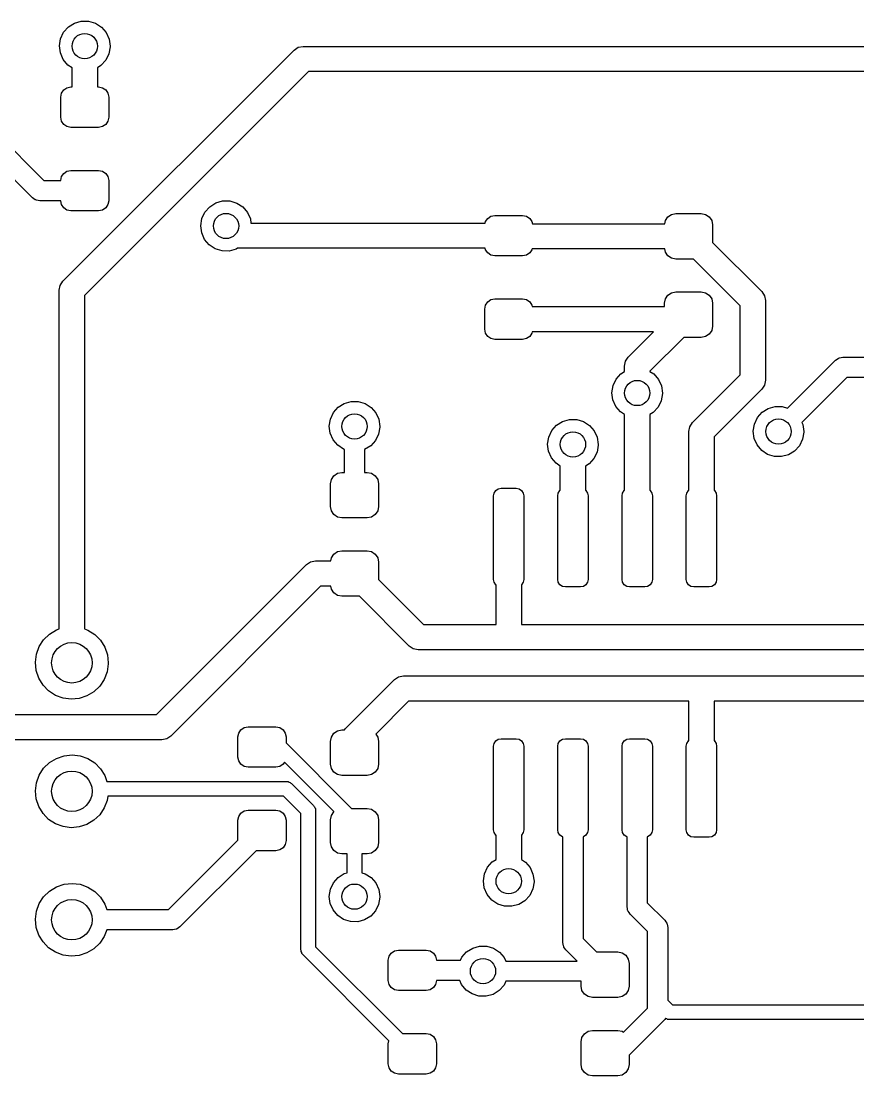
# Model space of a CAD drawing. Extents: x 124.2 to 180.7, y -122.1 to -74.6.
# Drawn here: x 143.4 to 159.94, y -121.83 to -100.98 of the extents above; entities that cross this region are included whole.
import ezdxf

# ---------------------------------------------------------------- set-up
doc = ezdxf.new("R2010")
doc.units = 0
doc.layers.add('BLACK', color=7, linetype='CONTINUOUS')

msp = doc.modelspace()

# ---------------------------------------------------------------- linework, layer by layer
at = {"layer": 'BLACK', "linetype": 'CONTINUOUS'}
for p, q in [((144.235, -101.198), (144.329, -101.092)), ((144.329, -101.092), (144.449, -101.017)), ((144.449, -101.017), (144.585, -100.978)), ((144.585, -100.978), (144.727, -100.978)), ((144.727, -100.978), (144.863, -101.019)), ((144.863, -101.019), (144.982, -101.096)), ((144.982, -101.096), (145.074, -101.204)), ((144.153, -101.467), (144.175, -101.327)), ((144.175, -101.327), (144.235, -101.198)), ((145.074, -101.204), (145.133, -101.333)), ((145.133, -101.333), (145.153, -101.473)), ((144.171, -101.607), (144.153, -101.467)), ((144.222, -106.122), (148.794, -101.55)), ((145.153, -101.485), (145.129, -101.625)), ((145.153, -101.473), (145.153, -101.485)), ((148.794, -101.55), (148.875, -101.496)), ((148.794, -101.55), (148.794, -101.55)), ((148.875, -101.496), (148.971, -101.477)), ((148.971, -101.477), (170.64, -101.477)), ((144.229, -101.737), (144.171, -101.607)), ((144.32, -101.846), (144.229, -101.737)), ((145.068, -101.753), (144.972, -101.858)), ((145.129, -101.625), (145.068, -101.753)), ((144.403, -101.901), (144.32, -101.846)), ((144.403, -102.28), (144.403, -101.901)), ((144.972, -101.858), (144.903, -101.9)), ((144.903, -101.9), (144.903, -102.28)), ((149.075, -101.977), (144.649, -106.403)), ((170.638, -101.977), (149.075, -101.977)), ((144.193, -102.403), (144.237, -102.339)), ((144.237, -102.339), (144.301, -102.295)), ((144.301, -102.295), (144.378, -102.28)), ((144.378, -102.28), (144.403, -102.28)), ((144.903, -102.28), (144.928, -102.28)), ((144.928, -102.28), (145.005, -102.295)), ((145.005, -102.295), (145.069, -102.339)), ((145.069, -102.339), (145.113, -102.403)), ((144.178, -102.48), (144.193, -102.403)), ((144.178, -102.88), (144.178, -102.48)), ((145.113, -102.403), (145.128, -102.48)), ((145.128, -102.48), (145.128, -102.88)), ((142.588, -102.872), (143.846, -104.13)), ((144.193, -102.957), (144.178, -102.88)), ((144.237, -103.021), (144.193, -102.957)), ((145.113, -102.957), (145.069, -103.021)), ((145.128, -102.88), (145.113, -102.957)), ((143.622, -104.471), (142.23, -103.08)), ((144.301, -103.065), (144.237, -103.021)), ((144.378, -103.08), (144.301, -103.065)), ((144.928, -103.08), (144.378, -103.08)), ((145.005, -103.065), (144.928, -103.08)), ((145.069, -103.021), (145.005, -103.065)), ((144.178, -104.13), (144.193, -104.053)), ((144.193, -104.053), (144.237, -103.989)), ((144.237, -103.989), (144.301, -103.945)), ((144.301, -103.945), (144.378, -103.93)), ((144.378, -103.93), (144.928, -103.93)), ((144.928, -103.93), (145.005, -103.945)), ((145.005, -103.945), (145.069, -103.989)), ((145.069, -103.989), (145.113, -104.053)), ((145.113, -104.053), (145.128, -104.13)), ((143.846, -104.13), (144.178, -104.13)), ((145.128, -104.13), (145.128, -104.53)), ((143.65, -104.489), (143.622, -104.471)), ((143.676, -104.51), (143.65, -104.489)), ((143.687, -104.513), (143.676, -104.51)), ((143.697, -104.519), (143.687, -104.513)), ((143.73, -104.523), (143.697, -104.519)), ((143.763, -104.53), (143.73, -104.523)), ((144.178, -104.53), (143.763, -104.53)), ((144.193, -104.607), (144.178, -104.53)), ((144.237, -104.671), (144.193, -104.607)), ((144.301, -104.715), (144.237, -104.671)), ((145.069, -104.671), (145.005, -104.715)), ((145.113, -104.607), (145.069, -104.671)), ((145.128, -104.53), (145.113, -104.607)), ((147.029, -104.754), (147.123, -104.648)), ((147.123, -104.648), (147.243, -104.573)), ((147.243, -104.573), (147.379, -104.534)), ((147.379, -104.534), (147.521, -104.534)), ((147.521, -104.534), (147.657, -104.575)), ((147.657, -104.575), (147.776, -104.652)), ((147.776, -104.652), (147.868, -104.76)), ((144.378, -104.73), (144.301, -104.715)), ((144.928, -104.73), (144.378, -104.73)), ((145.005, -104.715), (144.928, -104.73)), ((146.947, -105.023), (146.969, -104.883)), ((146.969, -104.883), (147.029, -104.754)), ((147.868, -104.76), (147.927, -104.889)), ((147.927, -104.889), (147.939, -104.97)), ((152.575, -104.943), (152.619, -104.879)), ((152.619, -104.879), (152.683, -104.835)), ((152.683, -104.835), (152.76, -104.82)), ((152.76, -104.82), (153.31, -104.82)), ((153.31, -104.82), (153.387, -104.835)), ((153.387, -104.835), (153.451, -104.879)), ((153.451, -104.879), (153.495, -104.943)), ((156.133, -104.921), (156.182, -104.848)), ((156.182, -104.848), (156.255, -104.8)), ((156.255, -104.8), (156.341, -104.782)), ((156.341, -104.782), (156.841, -104.782)), ((156.841, -104.782), (156.927, -104.8)), ((156.927, -104.8), (157, -104.848)), ((157, -104.848), (157.049, -104.921)), ((146.965, -105.163), (146.947, -105.023)), ((147.939, -104.97), (152.57, -104.97)), ((152.57, -104.97), (152.575, -104.943)), ((153.495, -104.943), (153.503, -104.983)), ((153.503, -104.983), (156.121, -104.983)), ((156.121, -104.983), (156.133, -104.921)), ((157.049, -104.921), (157.066, -105.007)), ((157.066, -105.007), (157.066, -105.354)), ((147.023, -105.293), (146.965, -105.163)), ((147.114, -105.402), (147.023, -105.293)), ((147.232, -105.48), (147.114, -105.402)), ((147.367, -105.523), (147.232, -105.48)), ((147.646, -105.488), (147.509, -105.525)), ((147.675, -105.47), (147.646, -105.488)), ((152.57, -105.47), (147.675, -105.47)), ((152.575, -105.497), (152.57, -105.47)), ((152.619, -105.561), (152.575, -105.497)), ((153.495, -105.497), (153.451, -105.561)), ((153.498, -105.483), (153.495, -105.497)), ((156.121, -105.483), (153.498, -105.483)), ((156.133, -105.544), (156.121, -105.483)), ((157.066, -105.354), (158.038, -106.326)), ((147.509, -105.525), (147.367, -105.523)), ((152.683, -105.605), (152.619, -105.561)), ((152.76, -105.62), (152.683, -105.605)), ((153.31, -105.62), (152.76, -105.62)), ((153.387, -105.605), (153.31, -105.62)), ((153.451, -105.561), (153.387, -105.605)), ((156.182, -105.617), (156.133, -105.544)), ((156.255, -105.665), (156.182, -105.617)), ((156.341, -105.682), (156.255, -105.665)), ((156.687, -105.682), (156.341, -105.682)), ((157.611, -106.606), (156.687, -105.682)), ((144.168, -106.203), (144.222, -106.122)), ((144.149, -106.299), (144.168, -106.203)), ((144.149, -112.994), (144.149, -106.299)), ((156.182, -106.398), (156.255, -106.35)), ((156.255, -106.35), (156.341, -106.332)), ((156.341, -106.332), (156.841, -106.332)), ((156.841, -106.332), (156.927, -106.35)), ((156.927, -106.35), (157, -106.398)), ((158.038, -106.326), (158.092, -106.407)), ((144.649, -106.403), (144.649, -112.994)), ((152.575, -106.593), (152.619, -106.529)), ((152.619, -106.529), (152.683, -106.485)), ((152.683, -106.485), (152.76, -106.47)), ((152.76, -106.47), (153.31, -106.47)), ((153.31, -106.47), (153.387, -106.485)), ((153.387, -106.485), (153.451, -106.529)), ((153.451, -106.529), (153.495, -106.593)), ((156.116, -106.557), (156.133, -106.471)), ((156.116, -106.62), (156.116, -106.557)), ((156.133, -106.471), (156.182, -106.398)), ((157, -106.398), (157.049, -106.471)), ((157.049, -106.471), (157.066, -106.557)), ((157.066, -106.557), (157.066, -107.007)), ((158.092, -106.407), (158.111, -106.502)), ((158.111, -106.502), (158.111, -108.077)), ((152.56, -106.67), (152.575, -106.593)), ((152.56, -107.07), (152.56, -106.67)), ((153.495, -106.593), (153.5, -106.62)), ((153.5, -106.62), (156.116, -106.62)), ((157.611, -107.973), (157.611, -106.606)), ((152.575, -107.147), (152.56, -107.07)), ((152.619, -107.211), (152.575, -107.147)), ((153.495, -107.147), (153.451, -107.211)), ((153.5, -107.12), (153.495, -107.147)), ((155.9, -107.12), (153.5, -107.12)), ((155.398, -107.622), (155.9, -107.12)), ((157, -107.167), (156.927, -107.215)), ((157.049, -107.094), (157, -107.167)), ((157.066, -107.007), (157.049, -107.094)), ((152.683, -107.255), (152.619, -107.211)), ((152.76, -107.27), (152.683, -107.255)), ((153.31, -107.27), (152.76, -107.27)), ((153.387, -107.255), (153.31, -107.27)), ((153.451, -107.211), (153.387, -107.255)), ((156.495, -107.233), (155.825, -107.902)), ((156.841, -107.233), (156.495, -107.233)), ((156.927, -107.215), (156.841, -107.233)), ((155.325, -107.798), (155.344, -107.703)), ((155.325, -107.904), (155.325, -107.798)), ((155.344, -107.703), (155.398, -107.622)), ((158.549, -108.63), (159.498, -107.681)), ((159.498, -107.681), (159.526, -107.664)), ((159.526, -107.664), (159.552, -107.643)), ((159.552, -107.643), (159.563, -107.64)), ((159.563, -107.64), (159.573, -107.634)), ((159.573, -107.634), (159.606, -107.63)), ((159.606, -107.63), (159.639, -107.623)), ((159.639, -107.623), (163.451, -107.623)), ((155.157, -108.056), (155.251, -107.95)), ((155.251, -107.95), (155.325, -107.904)), ((155.825, -107.902), (155.825, -107.903)), ((155.825, -107.903), (155.904, -107.954)), ((155.904, -107.954), (155.996, -108.062)), ((156.668, -108.916), (157.611, -107.973)), ((159.722, -108.023), (158.831, -108.914)), ((163.368, -108.023), (159.722, -108.023)), ((155.075, -108.325), (155.097, -108.185)), ((155.097, -108.185), (155.157, -108.056)), ((155.996, -108.062), (156.055, -108.191)), ((156.055, -108.191), (156.075, -108.331)), ((158.092, -108.173), (158.038, -108.254)), ((158.111, -108.077), (158.092, -108.173)), ((155.093, -108.465), (155.075, -108.325)), ((156.075, -108.343), (156.051, -108.483)), ((156.075, -108.331), (156.075, -108.343)), ((158.038, -108.254), (157.095, -109.197)), ((149.569, -108.717), (149.663, -108.611)), ((149.663, -108.611), (149.783, -108.535)), ((149.783, -108.535), (149.919, -108.496)), ((149.919, -108.496), (150.061, -108.497)), ((150.061, -108.497), (150.197, -108.538)), ((150.197, -108.538), (150.316, -108.615)), ((150.316, -108.615), (150.408, -108.722)), ((155.151, -108.595), (155.093, -108.465)), ((155.242, -108.704), (155.151, -108.595)), ((155.99, -108.611), (155.894, -108.716)), ((156.051, -108.483), (155.99, -108.611)), ((158.045, -108.712), (158.165, -108.637)), ((158.165, -108.637), (158.301, -108.598)), ((158.301, -108.598), (158.443, -108.598)), ((158.443, -108.598), (158.549, -108.63)), ((149.487, -108.985), (149.509, -108.845)), ((149.509, -108.845), (149.569, -108.717)), ((150.408, -108.722), (150.467, -108.851)), ((150.467, -108.851), (150.487, -108.991)), ((154.101, -108.891), (154.237, -108.852)), ((154.237, -108.852), (154.379, -108.852)), ((154.379, -108.852), (154.515, -108.893)), ((155.325, -108.759), (155.242, -108.704)), ((155.325, -110.255), (155.325, -108.759)), ((155.894, -108.716), (155.825, -108.758)), ((155.825, -108.758), (155.825, -110.255)), ((157.891, -108.947), (157.951, -108.818)), ((157.951, -108.818), (158.045, -108.712)), ((149.505, -109.126), (149.487, -108.985)), ((150.487, -109.004), (150.463, -109.143)), ((150.487, -108.991), (150.487, -109.004)), ((153.887, -109.072), (153.981, -108.966)), ((153.981, -108.966), (154.101, -108.891)), ((154.515, -108.893), (154.634, -108.97)), ((154.634, -108.97), (154.726, -109.078)), ((156.595, -109.093), (156.614, -108.997)), ((156.614, -108.997), (156.668, -108.916)), ((157.869, -109.087), (157.891, -108.947)), ((158.831, -108.914), (158.849, -108.953)), ((158.849, -108.953), (158.869, -109.093)), ((149.563, -109.256), (149.505, -109.126)), ((149.654, -109.364), (149.563, -109.256)), ((150.402, -109.271), (150.306, -109.376)), ((150.463, -109.143), (150.402, -109.271)), ((153.805, -109.341), (153.827, -109.201)), ((153.827, -109.201), (153.887, -109.072)), ((154.726, -109.078), (154.785, -109.207)), ((154.785, -109.207), (154.805, -109.347)), ((156.595, -110.255), (156.595, -109.093)), ((157.095, -109.197), (157.095, -110.255)), ((157.887, -109.227), (157.869, -109.087)), ((157.945, -109.357), (157.887, -109.227)), ((158.845, -109.245), (158.784, -109.373)), ((158.869, -109.105), (158.845, -109.245)), ((158.869, -109.093), (158.869, -109.105)), ((149.772, -109.443), (149.654, -109.364)), ((149.787, -109.447), (149.772, -109.443)), ((149.787, -109.9), (149.787, -109.447)), ((150.306, -109.376), (150.187, -109.449)), ((150.187, -109.449), (150.187, -109.9)), ((153.823, -109.481), (153.805, -109.341)), ((153.881, -109.611), (153.823, -109.481)), ((154.805, -109.359), (154.781, -109.499)), ((154.805, -109.347), (154.805, -109.359)), ((158.036, -109.466), (157.945, -109.357)), ((158.154, -109.544), (158.036, -109.466)), ((158.688, -109.478), (158.568, -109.552)), ((158.784, -109.373), (158.688, -109.478)), ((153.972, -109.72), (153.881, -109.611)), ((154.72, -109.627), (154.624, -109.732)), ((154.781, -109.499), (154.72, -109.627)), ((158.289, -109.587), (158.154, -109.544)), ((158.431, -109.589), (158.289, -109.587)), ((158.568, -109.552), (158.431, -109.589)), ((149.651, -109.917), (149.737, -109.9)), ((149.737, -109.9), (149.787, -109.9)), ((150.187, -109.9), (150.237, -109.9)), ((150.237, -109.9), (150.323, -109.917)), ((154.055, -109.775), (153.972, -109.72)), ((154.055, -110.255), (154.055, -109.775)), ((154.624, -109.732), (154.555, -109.774)), ((154.555, -109.774), (154.555, -110.255)), ((149.512, -110.125), (149.529, -110.039)), ((149.529, -110.039), (149.578, -109.966)), ((149.578, -109.966), (149.651, -109.917)), ((150.323, -109.917), (150.396, -109.966)), ((150.396, -109.966), (150.445, -110.039)), ((150.445, -110.039), (150.462, -110.125)), ((149.512, -110.575), (149.512, -110.125)), ((150.462, -110.125), (150.462, -110.575)), ((152.735, -110.365), (152.746, -110.308)), ((152.746, -110.308), (152.779, -110.259)), ((152.779, -110.259), (152.828, -110.226)), ((152.828, -110.226), (152.885, -110.215)), ((152.885, -110.215), (153.185, -110.215)), ((153.185, -110.215), (153.242, -110.226)), ((153.242, -110.226), (153.291, -110.259)), ((153.291, -110.259), (153.324, -110.308)), ((153.324, -110.308), (153.335, -110.365)), ((154.005, -110.365), (154.016, -110.308)), ((154.016, -110.308), (154.049, -110.259)), ((154.049, -110.259), (154.055, -110.255)), ((154.555, -110.255), (154.561, -110.259)), ((154.561, -110.259), (154.594, -110.308)), ((154.594, -110.308), (154.605, -110.365)), ((155.275, -110.365), (155.286, -110.308)), ((155.286, -110.308), (155.319, -110.259)), ((155.319, -110.259), (155.325, -110.255)), ((155.825, -110.255), (155.831, -110.259)), ((155.831, -110.259), (155.864, -110.308)), ((155.864, -110.308), (155.875, -110.365)), ((156.545, -110.365), (156.556, -110.308)), ((156.556, -110.308), (156.589, -110.259)), ((156.589, -110.259), (156.595, -110.255)), ((157.095, -110.255), (157.101, -110.259)), ((157.101, -110.259), (157.134, -110.308)), ((157.134, -110.308), (157.145, -110.365)), ((152.735, -112.015), (152.735, -110.365)), ((153.335, -110.365), (153.335, -112.015)), ((154.005, -112.015), (154.005, -110.365)), ((154.605, -110.365), (154.605, -112.015)), ((155.275, -112.015), (155.275, -110.365)), ((155.875, -110.365), (155.875, -112.015)), ((156.545, -112.015), (156.545, -110.365)), ((157.145, -110.365), (157.145, -112.015)), ((149.529, -110.661), (149.512, -110.575)), ((149.578, -110.734), (149.529, -110.661)), ((149.651, -110.783), (149.578, -110.734)), ((150.396, -110.734), (150.323, -110.783)), ((150.445, -110.661), (150.396, -110.734)), ((150.462, -110.575), (150.445, -110.661)), ((149.737, -110.8), (149.651, -110.783)), ((150.237, -110.8), (149.737, -110.8)), ((150.323, -110.783), (150.237, -110.8)), ((149.529, -111.589), (149.578, -111.516)), ((149.578, -111.516), (149.651, -111.467)), ((149.651, -111.467), (149.737, -111.45)), ((149.737, -111.45), (150.237, -111.45)), ((150.237, -111.45), (150.323, -111.467)), ((150.323, -111.467), (150.396, -111.516)), ((150.396, -111.516), (150.445, -111.589)), ((146.073, -114.685), (149.035, -111.723)), ((149.035, -111.723), (149.116, -111.669)), ((149.116, -111.669), (149.212, -111.65)), ((149.212, -111.65), (149.517, -111.65)), ((149.517, -111.65), (149.529, -111.589)), ((150.445, -111.589), (150.462, -111.675)), ((150.462, -111.675), (150.462, -112.021)), ((149.316, -112.15), (146.354, -115.112)), ((149.517, -112.15), (149.316, -112.15)), ((149.529, -112.211), (149.517, -112.15)), ((150.462, -112.021), (151.348, -112.907)), ((152.746, -112.072), (152.735, -112.015)), ((152.779, -112.121), (152.746, -112.072)), ((152.785, -112.125), (152.779, -112.121)), ((152.785, -112.907), (152.785, -112.125)), ((153.291, -112.121), (153.285, -112.125)), ((153.285, -112.125), (153.285, -112.907)), ((153.324, -112.072), (153.291, -112.121)), ((153.335, -112.015), (153.324, -112.072)), ((154.016, -112.072), (154.005, -112.015)), ((154.049, -112.121), (154.016, -112.072)), ((154.098, -112.154), (154.049, -112.121)), ((154.155, -112.165), (154.098, -112.154)), ((154.455, -112.165), (154.155, -112.165)), ((154.512, -112.154), (154.455, -112.165)), ((154.561, -112.121), (154.512, -112.154)), ((154.594, -112.072), (154.561, -112.121)), ((154.605, -112.015), (154.594, -112.072)), ((155.286, -112.072), (155.275, -112.015)), ((155.319, -112.121), (155.286, -112.072)), ((155.368, -112.154), (155.319, -112.121)), ((155.425, -112.165), (155.368, -112.154)), ((155.725, -112.165), (155.425, -112.165)), ((155.782, -112.154), (155.725, -112.165)), ((155.831, -112.121), (155.782, -112.154)), ((155.864, -112.072), (155.831, -112.121)), ((155.875, -112.015), (155.864, -112.072)), ((156.556, -112.072), (156.545, -112.015)), ((156.589, -112.121), (156.556, -112.072)), ((156.638, -112.154), (156.589, -112.121)), ((156.695, -112.165), (156.638, -112.154)), ((156.995, -112.165), (156.695, -112.165)), ((157.052, -112.154), (156.995, -112.165)), ((157.101, -112.121), (157.052, -112.154)), ((157.134, -112.072), (157.101, -112.121)), ((157.145, -112.015), (157.134, -112.072)), ((149.578, -112.284), (149.529, -112.211)), ((149.651, -112.333), (149.578, -112.284)), ((149.737, -112.35), (149.651, -112.333)), ((150.083, -112.35), (149.737, -112.35)), ((151.067, -113.334), (150.083, -112.35)), ((143.956, -113.098), (144.092, -113.014)), ((144.092, -113.014), (144.149, -112.994)), ((144.649, -112.994), (144.715, -113.018)), ((144.715, -113.018), (144.85, -113.104)), ((151.348, -112.907), (152.785, -112.907)), ((153.285, -112.907), (161.167, -112.907)), ((143.754, -113.345), (143.841, -113.21)), ((143.841, -113.21), (143.956, -113.098)), ((144.85, -113.104), (144.963, -113.218)), ((144.963, -113.218), (145.048, -113.354)), ((143.699, -113.496), (143.754, -113.345)), ((145.048, -113.354), (145.101, -113.505)), ((151.148, -113.388), (151.067, -113.334)), ((151.067, -113.334), (151.067, -113.334)), ((151.244, -113.407), (151.148, -113.388)), ((164.034, -113.407), (151.244, -113.407)), ((143.679, -113.655), (143.699, -113.496)), ((145.101, -113.505), (145.119, -113.665)), ((143.695, -113.815), (143.679, -113.655)), ((143.745, -113.967), (143.695, -113.815)), ((145.096, -113.844), (145.039, -113.994)), ((145.119, -113.685), (145.096, -113.844)), ((145.119, -113.665), (145.119, -113.685)), ((143.829, -114.104), (143.745, -113.967)), ((145.039, -113.994), (144.951, -114.128)), ((149.81, -114.961), (150.775, -113.996)), ((150.775, -113.996), (150.857, -113.942)), ((150.857, -113.942), (150.952, -113.923)), ((150.952, -113.923), (171.323, -113.923)), ((143.94, -114.22), (143.829, -114.104)), ((144.074, -114.308), (143.94, -114.22)), ((144.834, -114.239), (144.696, -114.321)), ((144.951, -114.128), (144.834, -114.239)), ((144.225, -114.364), (144.074, -114.308)), ((144.384, -114.385), (144.225, -114.364)), ((144.544, -114.37), (144.384, -114.385)), ((144.696, -114.321), (144.544, -114.37)), ((151.056, -114.423), (150.406, -115.073)), ((156.595, -114.423), (151.056, -114.423)), ((156.595, -115.205), (156.595, -114.423)), ((161.167, -114.423), (157.095, -114.423)), ((157.095, -114.423), (157.095, -115.205)), ((140.843, -114.685), (146.073, -114.685)), ((146.354, -115.112), (146.273, -115.166)), ((147.683, -115.129), (147.698, -115.053)), ((147.698, -115.053), (147.742, -114.988)), ((147.742, -114.988), (147.807, -114.944)), ((147.807, -114.944), (147.883, -114.929)), ((147.883, -114.929), (148.433, -114.929)), ((148.433, -114.929), (148.51, -114.944)), ((148.51, -114.944), (148.575, -114.988)), ((148.575, -114.988), (148.618, -115.053)), ((148.618, -115.053), (148.633, -115.129)), ((149.529, -115.132), (149.578, -115.059)), ((149.578, -115.059), (149.651, -115.01)), ((149.651, -115.01), (149.737, -114.993)), ((149.737, -114.993), (149.789, -114.993)), ((149.789, -114.993), (149.81, -114.961)), ((150.406, -115.073), (150.445, -115.132)), ((146.177, -115.185), (140.947, -115.185)), ((146.273, -115.166), (146.177, -115.185)), ((147.683, -115.529), (147.683, -115.129)), ((148.633, -115.129), (148.633, -115.249)), ((148.633, -115.249), (149.927, -116.543)), ((149.512, -115.218), (149.529, -115.132)), ((149.512, -115.668), (149.512, -115.218)), ((150.445, -115.132), (150.462, -115.218)), ((150.462, -115.218), (150.462, -115.668)), ((152.735, -115.315), (152.746, -115.258)), ((152.735, -116.965), (152.735, -115.315)), ((152.746, -115.258), (152.779, -115.209)), ((152.779, -115.209), (152.828, -115.176)), ((152.828, -115.176), (152.885, -115.165)), ((152.885, -115.165), (153.185, -115.165)), ((153.185, -115.165), (153.242, -115.176)), ((153.242, -115.176), (153.291, -115.209)), ((153.291, -115.209), (153.324, -115.258)), ((153.324, -115.258), (153.335, -115.315)), ((153.335, -115.315), (153.335, -116.965)), ((154.005, -115.315), (154.016, -115.258)), ((154.005, -116.965), (154.005, -115.315)), ((154.016, -115.258), (154.049, -115.209)), ((154.049, -115.209), (154.098, -115.176)), ((154.098, -115.176), (154.155, -115.165)), ((154.155, -115.165), (154.455, -115.165)), ((154.455, -115.165), (154.512, -115.176)), ((154.512, -115.176), (154.561, -115.209)), ((154.561, -115.209), (154.594, -115.258)), ((154.594, -115.258), (154.605, -115.315)), ((154.605, -115.315), (154.605, -116.965)), ((155.275, -115.315), (155.286, -115.258)), ((155.275, -116.965), (155.275, -115.315)), ((155.286, -115.258), (155.319, -115.209)), ((155.319, -115.209), (155.368, -115.176)), ((155.368, -115.176), (155.425, -115.165)), ((155.425, -115.165), (155.725, -115.165)), ((155.725, -115.165), (155.782, -115.176)), ((155.782, -115.176), (155.831, -115.209)), ((155.831, -115.209), (155.864, -115.258)), ((155.864, -115.258), (155.875, -115.315)), ((155.875, -115.315), (155.875, -116.965)), ((156.545, -115.315), (156.556, -115.258)), ((156.545, -116.965), (156.545, -115.315)), ((156.556, -115.258), (156.589, -115.209)), ((156.589, -115.209), (156.595, -115.205)), ((157.095, -115.205), (157.101, -115.209)), ((157.101, -115.209), (157.134, -115.258)), ((157.134, -115.258), (157.145, -115.315)), ((157.145, -115.315), (157.145, -116.965)), ((144.092, -115.554), (144.244, -115.502)), ((144.244, -115.502), (144.404, -115.485)), ((144.404, -115.485), (144.563, -115.504)), ((144.563, -115.504), (144.715, -115.558)), ((147.698, -115.606), (147.683, -115.529)), ((143.841, -115.75), (143.956, -115.638)), ((143.956, -115.638), (144.092, -115.554)), ((144.715, -115.558), (144.85, -115.644)), ((144.85, -115.644), (144.963, -115.758)), ((147.742, -115.671), (147.698, -115.606)), ((147.807, -115.714), (147.742, -115.671)), ((147.883, -115.729), (147.807, -115.714)), ((148.433, -115.729), (147.883, -115.729)), ((148.51, -115.714), (148.433, -115.729)), ((148.575, -115.671), (148.51, -115.714)), ((148.603, -115.629), (148.575, -115.671)), ((149.581, -116.607), (148.603, -115.629)), ((149.529, -115.754), (149.512, -115.668)), ((150.462, -115.668), (150.445, -115.754)), ((143.699, -116.036), (143.754, -115.885)), ((143.754, -115.885), (143.841, -115.75)), ((144.963, -115.758), (145.048, -115.894)), ((145.048, -115.894), (145.088, -116.009)), ((149.578, -115.827), (149.529, -115.754)), ((149.651, -115.876), (149.578, -115.827)), ((149.737, -115.893), (149.651, -115.876)), ((150.237, -115.893), (149.737, -115.893)), ((150.323, -115.876), (150.237, -115.893)), ((150.396, -115.827), (150.323, -115.876)), ((150.445, -115.754), (150.396, -115.827)), ((143.679, -116.195), (143.699, -116.036)), ((145.088, -116.009), (148.641, -116.009)), ((148.641, -116.009), (148.659, -116.014)), ((148.659, -116.014), (148.678, -116.014)), ((148.678, -116.014), (148.695, -116.024)), ((148.695, -116.024), (148.713, -116.029)), ((148.713, -116.029), (148.727, -116.042)), ((148.727, -116.042), (148.743, -116.052)), ((148.743, -116.052), (149.175, -116.483)), ((143.695, -116.355), (143.679, -116.195)), ((143.745, -116.507), (143.695, -116.355)), ((145.108, -116.299), (145.096, -116.384)), ((148.581, -116.299), (145.108, -116.299)), ((148.928, -116.646), (148.581, -116.299)), ((143.829, -116.644), (143.745, -116.507)), ((145.039, -116.534), (144.951, -116.668)), ((145.096, -116.384), (145.039, -116.534)), ((149.175, -116.483), (149.185, -116.5)), ((149.185, -116.5), (149.198, -116.513)), ((149.198, -116.513), (149.203, -116.532)), ((149.203, -116.532), (149.213, -116.548)), ((149.213, -116.548), (149.213, -116.568)), ((149.213, -116.568), (149.218, -116.586)), ((149.927, -116.543), (150.237, -116.543)), ((150.237, -116.543), (150.323, -116.56)), ((150.323, -116.56), (150.396, -116.609)), ((143.94, -116.76), (143.829, -116.644)), ((144.074, -116.848), (143.94, -116.76)), ((144.834, -116.779), (144.696, -116.861)), ((144.951, -116.668), (144.834, -116.779)), ((147.683, -116.779), (147.698, -116.703)), ((147.683, -117.171), (147.683, -116.779)), ((147.698, -116.703), (147.742, -116.638)), ((147.742, -116.638), (147.807, -116.594)), ((147.807, -116.594), (147.883, -116.579)), ((147.883, -116.579), (148.433, -116.579)), ((148.433, -116.579), (148.51, -116.594)), ((148.51, -116.594), (148.575, -116.638)), ((148.575, -116.638), (148.618, -116.703)), ((148.618, -116.703), (148.633, -116.779)), ((148.633, -116.779), (148.633, -117.179)), ((148.928, -119.338), (148.928, -116.646)), ((149.218, -116.586), (149.218, -119.278)), ((149.512, -116.768), (149.529, -116.682)), ((149.512, -117.218), (149.512, -116.768)), ((149.529, -116.682), (149.578, -116.609)), ((149.578, -116.609), (149.581, -116.607)), ((150.396, -116.609), (150.445, -116.682)), ((150.445, -116.682), (150.462, -116.768)), ((150.462, -116.768), (150.462, -117.218)), ((144.225, -116.904), (144.074, -116.848)), ((144.384, -116.925), (144.225, -116.904)), ((144.544, -116.91), (144.384, -116.925)), ((144.696, -116.861), (144.544, -116.91)), ((152.746, -117.022), (152.735, -116.965)), ((153.335, -116.965), (153.324, -117.022)), ((154.016, -117.022), (154.005, -116.965)), ((154.605, -116.965), (154.594, -117.022)), ((155.286, -117.022), (155.275, -116.965)), ((155.875, -116.965), (155.864, -117.022)), ((156.556, -117.022), (156.545, -116.965)), ((157.145, -116.965), (157.134, -117.022)), ((146.31, -118.545), (147.683, -117.171)), ((148.633, -117.179), (148.618, -117.256)), ((152.779, -117.071), (152.746, -117.022)), ((152.785, -117.075), (152.779, -117.071)), ((152.785, -117.556), (152.785, -117.075)), ((153.291, -117.071), (153.285, -117.075)), ((153.285, -117.075), (153.285, -117.555)), ((153.324, -117.022), (153.291, -117.071)), ((154.049, -117.071), (154.016, -117.022)), ((154.098, -117.104), (154.049, -117.071)), ((154.105, -117.105), (154.098, -117.104)), ((154.105, -119.197), (154.105, -117.105)), ((154.512, -117.104), (154.505, -117.105)), ((154.505, -117.105), (154.505, -119.115)), ((154.561, -117.071), (154.512, -117.104)), ((154.594, -117.022), (154.561, -117.071)), ((155.319, -117.071), (155.286, -117.022)), ((155.368, -117.104), (155.319, -117.071)), ((155.375, -117.105), (155.368, -117.104)), ((155.375, -118.491), (155.375, -117.105)), ((155.782, -117.104), (155.775, -117.105)), ((155.775, -117.105), (155.775, -118.408)), ((155.831, -117.071), (155.782, -117.104)), ((155.864, -117.022), (155.831, -117.071)), ((156.589, -117.071), (156.556, -117.022)), ((156.638, -117.104), (156.589, -117.071)), ((156.695, -117.115), (156.638, -117.104)), ((156.995, -117.115), (156.695, -117.115)), ((157.052, -117.104), (156.995, -117.115)), ((157.101, -117.071), (157.052, -117.104)), ((157.134, -117.022), (157.101, -117.071)), ((148.041, -117.379), (146.534, -118.887)), ((148.433, -117.379), (148.041, -117.379)), ((148.51, -117.364), (148.433, -117.379)), ((148.575, -117.321), (148.51, -117.364)), ((148.618, -117.256), (148.575, -117.321)), ((149.529, -117.304), (149.512, -117.218)), ((149.578, -117.377), (149.529, -117.304)), ((149.651, -117.426), (149.578, -117.377)), ((150.396, -117.377), (150.323, -117.426)), ((150.445, -117.304), (150.396, -117.377)), ((150.462, -117.218), (150.445, -117.304)), ((149.737, -117.443), (149.651, -117.426)), ((149.842, -117.443), (149.737, -117.443)), ((149.842, -117.814), (149.842, -117.443)), ((150.237, -117.443), (150.132, -117.443)), ((150.132, -117.443), (150.132, -117.815)), ((150.323, -117.426), (150.237, -117.443)), ((152.617, -117.708), (152.711, -117.602)), ((152.711, -117.602), (152.785, -117.556)), ((153.285, -117.555), (153.364, -117.606)), ((153.364, -117.606), (153.456, -117.714)), ((149.783, -117.831), (149.842, -117.814)), ((150.132, -117.815), (150.197, -117.834)), ((152.557, -117.837), (152.617, -117.708)), ((153.456, -117.714), (153.515, -117.843)), ((144.244, -118.042), (144.404, -118.025)), ((144.404, -118.025), (144.563, -118.044)), ((149.509, -118.142), (149.569, -118.013)), ((149.569, -118.013), (149.663, -117.907)), ((149.663, -117.907), (149.783, -117.831)), ((150.197, -117.834), (150.316, -117.911)), ((150.316, -117.911), (150.408, -118.018)), ((150.408, -118.018), (150.467, -118.147)), ((152.535, -117.977), (152.557, -117.837)), ((152.553, -118.117), (152.535, -117.977)), ((153.535, -117.995), (153.511, -118.135)), ((153.515, -117.843), (153.535, -117.983)), ((153.535, -117.983), (153.535, -117.995)), ((143.841, -118.29), (143.956, -118.178)), ((143.956, -118.178), (144.092, -118.094)), ((144.092, -118.094), (144.244, -118.042)), ((144.563, -118.044), (144.715, -118.098)), ((144.715, -118.098), (144.85, -118.184)), ((144.85, -118.184), (144.963, -118.298)), ((149.487, -118.282), (149.509, -118.142)), ((150.467, -118.147), (150.487, -118.288)), ((152.611, -118.247), (152.553, -118.117)), ((153.511, -118.135), (153.45, -118.263)), ((143.699, -118.576), (143.754, -118.425)), ((143.754, -118.425), (143.841, -118.29)), ((144.963, -118.298), (145.048, -118.434)), ((145.048, -118.434), (145.087, -118.545)), ((149.505, -118.422), (149.487, -118.282)), ((149.563, -118.552), (149.505, -118.422)), ((150.463, -118.44), (150.402, -118.567)), ((150.487, -118.3), (150.463, -118.44)), ((150.487, -118.288), (150.487, -118.3)), ((152.702, -118.356), (152.611, -118.247)), ((152.82, -118.434), (152.702, -118.356)), ((152.955, -118.477), (152.82, -118.434)), ((153.234, -118.442), (153.097, -118.479)), ((153.354, -118.368), (153.234, -118.442)), ((153.45, -118.263), (153.354, -118.368)), ((155.775, -118.408), (156.123, -118.756)), ((143.679, -118.735), (143.699, -118.576)), ((145.087, -118.545), (146.31, -118.545)), ((149.654, -118.661), (149.563, -118.552)), ((150.402, -118.567), (150.306, -118.672)), ((153.097, -118.479), (152.955, -118.477)), ((155.382, -118.524), (155.375, -118.491)), ((155.386, -118.557), (155.382, -118.524)), ((155.392, -118.567), (155.386, -118.557)), ((155.395, -118.578), (155.392, -118.567)), ((155.416, -118.604), (155.395, -118.578)), ((155.433, -118.632), (155.416, -118.604)), ((155.781, -118.98), (155.433, -118.632)), ((143.695, -118.895), (143.679, -118.735)), ((149.772, -118.739), (149.654, -118.661)), ((149.907, -118.781), (149.772, -118.739)), ((150.049, -118.784), (149.907, -118.781)), ((150.186, -118.747), (150.049, -118.784)), ((150.306, -118.672), (150.186, -118.747)), ((156.123, -118.756), (156.141, -118.785)), ((156.141, -118.785), (156.162, -118.811)), ((156.162, -118.811), (156.164, -118.822)), ((156.164, -118.822), (156.17, -118.832)), ((156.17, -118.832), (156.174, -118.865)), ((156.174, -118.865), (156.181, -118.897)), ((143.745, -119.047), (143.695, -118.895)), ((143.829, -119.184), (143.745, -119.047)), ((145.039, -119.074), (144.951, -119.208)), ((145.088, -118.945), (145.039, -119.074)), ((146.392, -118.945), (145.088, -118.945)), ((146.425, -118.938), (146.392, -118.945)), ((146.458, -118.934), (146.425, -118.938)), ((146.468, -118.928), (146.458, -118.934)), ((146.479, -118.925), (146.468, -118.928)), ((146.505, -118.904), (146.479, -118.925)), ((146.534, -118.887), (146.505, -118.904)), ((155.781, -120.491), (155.781, -118.98)), ((156.181, -118.897), (156.181, -120.336)), ((143.94, -119.3), (143.829, -119.184)), ((144.951, -119.208), (144.834, -119.319)), ((149.218, -119.278), (150.935, -120.995)), ((152.323, -119.305), (152.459, -119.266)), ((152.459, -119.266), (152.601, -119.266)), ((152.601, -119.266), (152.737, -119.307)), ((154.112, -119.23), (154.105, -119.197)), ((154.116, -119.263), (154.112, -119.23)), ((154.122, -119.273), (154.116, -119.263)), ((154.125, -119.284), (154.122, -119.273)), ((154.146, -119.31), (154.125, -119.284)), ((154.505, -119.115), (154.773, -119.382)), ((144.074, -119.388), (143.94, -119.3)), ((144.225, -119.444), (144.074, -119.388)), ((144.384, -119.465), (144.225, -119.444)), ((144.544, -119.45), (144.384, -119.465)), ((144.696, -119.401), (144.544, -119.45)), ((144.834, -119.319), (144.696, -119.401)), ((148.933, -119.356), (148.928, -119.338)), ((148.933, -119.375), (148.933, -119.356)), ((148.942, -119.392), (148.933, -119.375)), ((148.947, -119.41), (148.942, -119.392)), ((148.961, -119.424), (148.947, -119.41)), ((148.97, -119.44), (148.961, -119.424)), ((150.667, -121.137), (148.97, -119.44)), ((150.655, -119.545), (150.67, -119.468)), ((150.67, -119.468), (150.714, -119.404)), ((150.714, -119.404), (150.778, -119.36)), ((150.778, -119.36), (150.855, -119.345)), ((150.855, -119.345), (151.405, -119.345)), ((151.405, -119.345), (151.482, -119.36)), ((151.482, -119.36), (151.546, -119.404)), ((151.546, -119.404), (151.59, -119.468)), ((151.59, -119.468), (151.605, -119.545)), ((152.082, -119.545), (152.109, -119.486)), ((152.109, -119.486), (152.203, -119.38)), ((152.203, -119.38), (152.323, -119.305)), ((152.737, -119.307), (152.856, -119.384)), ((152.856, -119.384), (152.948, -119.492)), ((152.948, -119.492), (152.98, -119.561)), ((154.163, -119.339), (154.146, -119.31)), ((154.386, -119.561), (154.163, -119.339)), ((154.773, -119.382), (155.19, -119.382)), ((155.19, -119.382), (155.276, -119.4)), ((155.276, -119.4), (155.349, -119.448)), ((155.349, -119.448), (155.398, -119.521)), ((150.655, -119.945), (150.655, -119.545)), ((151.605, -119.545), (152.082, -119.545)), ((152.98, -119.561), (154.386, -119.561)), ((155.398, -119.521), (155.415, -119.607)), ((155.415, -119.607), (155.415, -120.057)), ((150.67, -120.022), (150.655, -119.945)), ((150.714, -120.086), (150.67, -120.022)), ((150.778, -120.13), (150.714, -120.086)), ((151.546, -120.086), (151.482, -120.13)), ((151.59, -120.022), (151.546, -120.086)), ((151.605, -119.945), (151.59, -120.022)), ((152.067, -119.945), (151.605, -119.945)), ((152.103, -120.025), (152.067, -119.945)), ((152.194, -120.134), (152.103, -120.025)), ((152.942, -120.041), (152.846, -120.146)), ((152.98, -119.961), (152.942, -120.041)), ((154.465, -119.961), (152.98, -119.961)), ((154.465, -120.057), (154.465, -119.961)), ((154.482, -120.144), (154.465, -120.057)), ((155.415, -120.057), (155.398, -120.144)), ((150.855, -120.145), (150.778, -120.13)), ((151.405, -120.145), (150.855, -120.145)), ((151.482, -120.13), (151.405, -120.145)), ((152.312, -120.212), (152.194, -120.134)), ((152.447, -120.255), (152.312, -120.212)), ((152.589, -120.257), (152.447, -120.255)), ((152.726, -120.22), (152.589, -120.257)), ((152.846, -120.146), (152.726, -120.22)), ((154.531, -120.217), (154.482, -120.144)), ((154.604, -120.265), (154.531, -120.217)), ((154.69, -120.282), (154.604, -120.265)), ((155.19, -120.282), (154.69, -120.282)), ((155.276, -120.265), (155.19, -120.282)), ((155.349, -120.217), (155.276, -120.265)), ((155.398, -120.144), (155.349, -120.217)), ((155.304, -120.968), (155.781, -120.491)), ((156.181, -120.336), (156.274, -120.429)), ((156.274, -120.429), (163.948, -120.429)), ((156.123, -120.715), (155.415, -121.423)), ((156.136, -120.694), (156.123, -120.715)), ((156.142, -120.699), (156.136, -120.694)), ((156.16, -120.704), (156.142, -120.699)), ((156.177, -120.714), (156.16, -120.704)), ((156.196, -120.714), (156.177, -120.714)), ((156.214, -120.719), (156.196, -120.714)), ((164.008, -120.719), (156.214, -120.719)), ((154.531, -120.998), (154.604, -120.95)), ((154.604, -120.95), (154.69, -120.932)), ((154.69, -120.932), (155.19, -120.932)), ((155.19, -120.932), (155.276, -120.95)), ((155.276, -120.95), (155.304, -120.968)), ((150.655, -121.195), (150.667, -121.137)), ((150.935, -120.995), (151.405, -120.995)), ((151.405, -120.995), (151.482, -121.01)), ((151.482, -121.01), (151.546, -121.054)), ((151.546, -121.054), (151.59, -121.118)), ((151.59, -121.118), (151.605, -121.195)), ((154.465, -121.157), (154.482, -121.071)), ((154.465, -121.607), (154.465, -121.157)), ((154.482, -121.071), (154.531, -120.998)), ((150.655, -121.595), (150.655, -121.195)), ((151.605, -121.195), (151.605, -121.595)), ((155.415, -121.423), (155.415, -121.607)), ((150.67, -121.672), (150.655, -121.595)), ((150.714, -121.736), (150.67, -121.672)), ((150.778, -121.78), (150.714, -121.736)), ((150.855, -121.795), (150.778, -121.78)), ((151.482, -121.78), (151.405, -121.795)), ((151.546, -121.736), (151.482, -121.78)), ((151.59, -121.672), (151.546, -121.736)), ((151.605, -121.595), (151.59, -121.672)), ((154.482, -121.694), (154.465, -121.607)), ((154.531, -121.767), (154.482, -121.694)), ((154.604, -121.815), (154.531, -121.767)), ((155.349, -121.767), (155.276, -121.815)), ((155.398, -121.694), (155.349, -121.767)), ((155.415, -121.607), (155.398, -121.694)), ((151.405, -121.795), (150.855, -121.795)), ((154.69, -121.832), (154.604, -121.815)), ((155.19, -121.832), (154.69, -121.832)), ((155.276, -121.815), (155.19, -121.832))]:
    msp.add_line(p, q, dxfattribs=at)
at = {"layer": 'BLACK'}
for centre, radius in [((144.653, -101.473), 0.25), ((147.447, -105.029), 0.25), ((155.575, -108.331), 0.25), ((149.987, -108.991), 0.25), ((158.369, -109.093), 0.25), ((154.305, -109.347), 0.25), ((144.399, -113.665), 0.4), ((144.399, -116.205), 0.4), ((153.035, -117.983), 0.25), ((149.987, -118.288), 0.25), ((144.399, -118.745), 0.4), ((152.527, -119.761), 0.25)]:
    msp.add_circle(centre, radius, dxfattribs=at)

doc.saveas('drawing.dxf')
